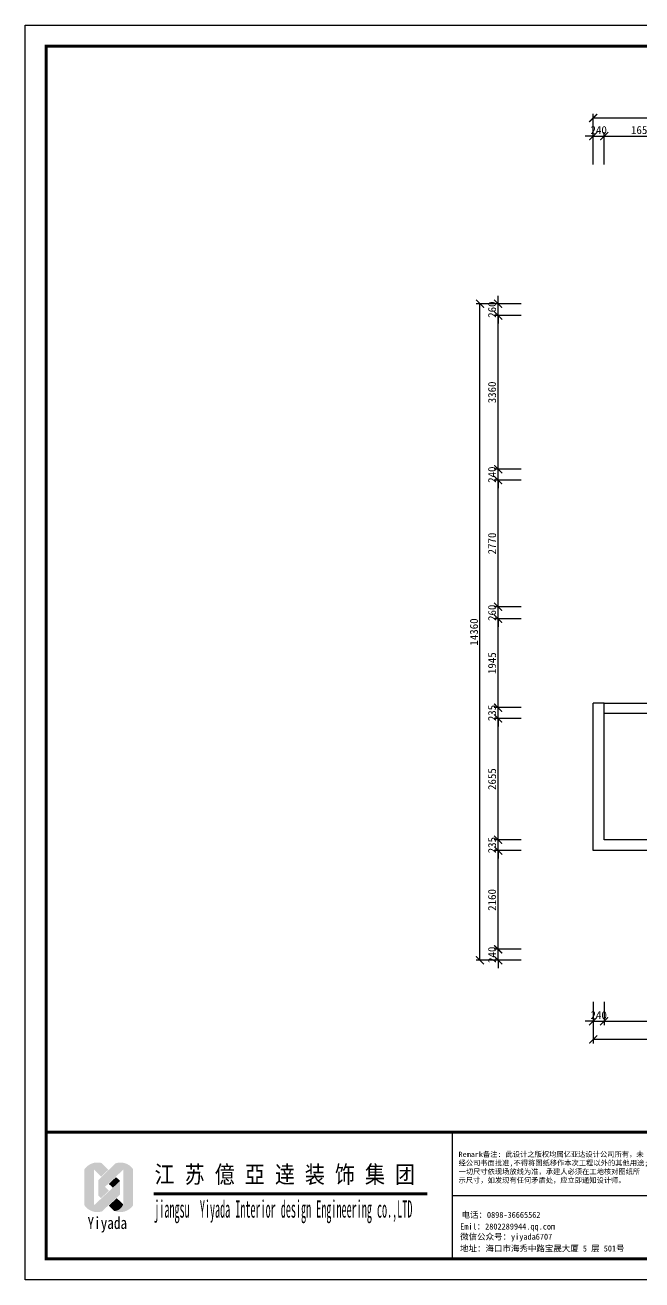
# Model space of a CAD drawing. Header units: millimetres. Extents: x -1705246 to 222838, y -3231245 to 126310.
# Drawn here: x 15707 to 29206, y -10165 to 17278 of the extents above; entities that cross this region are included whole.
import ezdxf

# ---------------------------------------------------------------- set-up
doc = ezdxf.new("R2010")
doc.units = ezdxf.units.MM
doc.header["$PDMODE"] = 35
for name, color, linetype in [('0-01图框模板说明', 2, 'Continuous'), ('0-02图框细线', 136, 'Continuous'), ('06其他', 8, 'Continuous'), ('TK', 1, 'Continuous')]:
    doc.layers.add(name, color=color, linetype=linetype)
doc.styles.add('H1', font='')
doc.styles.get("Standard").update_dxf_attribs({"font": ''})
doc.styles.get('H1').set_extended_font_data('SimSun')
doc.styles.get('Standard').set_extended_font_data('SimSun')
doc.linetypes.add('FENCELINE1', pattern='A,6.35,-2.54,[133,ltypeshp.shx,S=2.54,R=0,X=-2.54,Y=0],-2.54,25.4', length=36.83)
doc.dimstyles.new('ISO-25', dxfattribs={"dimscale": 70, "dimtxt": 2.5, "dimasz": 2.5, "dimexe": 1.25, "dimexo": 0.625, "dimtad": 1, "dimdec": 0, "dimtxsty": 'Standard', "dimblk": 'ARCHTICK', "dimcen": 2.5, "dimclrd": 251, "dimclre": 251, "dimclrt": 3, "dimadec": 0, "dimazin": 0, "dimtfac": 1, "dimtdec": 0, "dimtix": 1, "dimtmove": 2, "dimatfit": 3, "dimfxl": 1, "dimarcsym": 0})

# ---------------------------------------------------------------- blocks, each defined once
blk = doc.blocks.new('_ArchTick')
at = {"color": 0, "linetype": 'ByBlock', "const_width": 0.15}
blk.add_lwpolyline([(-0.5, -0.5), (0.5, 0.5)], dxfattribs=at)
blk = doc.blocks.new('*D626')
at = {"color": 251, "lineweight": -2}
for p, q in [((26562, -2935), (25971, -2935)), ((26059, -2935), (26059, -2760)), ((26059, -3175), (26059, -2935)), ((26562, -3175), (25971, -3175)), ((26059, -3175), (26059, -3350))]:
    blk.add_line(p, q, dxfattribs=at)
at = {"layer": 'Defpoints', "color": 0}
for p in [(26059, -2935), (26606, -2935), (26606, -3175)]:
    blk.add_point(p, dxfattribs=at)
at = {"color": 251, "lineweight": -2, "xscale": 175, "yscale": 175, "zscale": 175}
for p, rotation in [((26059, -2935), 270), ((26059, -3175), 90)]:
    blk.add_blockref('_ArchTick', p, dxfattribs=dict(at, rotation=rotation))
at = {"color": 3, "insert": (25927, -3055), "char_height": 175, "attachment_point": 5, "rotation": 90}
blk.add_mtext('240', dxfattribs=at)
blk = doc.blocks.new('*D627')
at = {"color": 251, "lineweight": -2}
for p, q in [((26562, -775), (25971, -775)), ((26059, -2935), (26059, -775)), ((26562, -2935), (25971, -2935))]:
    blk.add_line(p, q, dxfattribs=at)
at = {"layer": 'Defpoints', "color": 0}
for p in [(26059, -775), (26606, -775), (26606, -2935)]:
    blk.add_point(p, dxfattribs=at)
at = {"color": 251, "lineweight": -2, "xscale": 175, "yscale": 175, "zscale": 175}
for p, rotation in [((26059, -775), 90), ((26059, -2935), 270)]:
    blk.add_blockref('_ArchTick', p, dxfattribs=dict(at, rotation=rotation))
at = {"color": 3, "insert": (25927, -1855), "char_height": 175, "attachment_point": 5, "rotation": 90}
blk.add_mtext('2160', dxfattribs=at)
blk = doc.blocks.new('*D628')
at = {"color": 251, "lineweight": -2}
for p, q in [((26562, -540), (25971, -540)), ((26059, -540), (26059, -365)), ((26059, -775), (26059, -540)), ((26562, -775), (25971, -775)), ((26059, -775), (26059, -950))]:
    blk.add_line(p, q, dxfattribs=at)
at = {"layer": 'Defpoints', "color": 0}
for p in [(26059, -540), (26606, -540), (26606, -775)]:
    blk.add_point(p, dxfattribs=at)
at = {"color": 251, "lineweight": -2, "xscale": 175, "yscale": 175, "zscale": 175}
for p, rotation in [((26059, -540), 270), ((26059, -775), 90)]:
    blk.add_blockref('_ArchTick', p, dxfattribs=dict(at, rotation=rotation))
at = {"color": 3, "insert": (25927, -657), "char_height": 175, "attachment_point": 5, "rotation": 90}
blk.add_mtext('235', dxfattribs=at)
blk = doc.blocks.new('*D629')
at = {"color": 251, "lineweight": -2}
for p, q in [((26562, 2115), (25971, 2115)), ((26059, -540), (26059, 2115)), ((26562, -540), (25971, -540))]:
    blk.add_line(p, q, dxfattribs=at)
at = {"layer": 'Defpoints', "color": 0}
for p in [(26059, 2115), (26606, 2115), (26606, -540)]:
    blk.add_point(p, dxfattribs=at)
at = {"color": 251, "lineweight": -2, "xscale": 175, "yscale": 175, "zscale": 175}
for p, rotation in [((26059, 2115), 90), ((26059, -540), 270)]:
    blk.add_blockref('_ArchTick', p, dxfattribs=dict(at, rotation=rotation))
at = {"color": 3, "insert": (25927, 788), "char_height": 175, "attachment_point": 5, "rotation": 90}
blk.add_mtext('2655', dxfattribs=at)
blk = doc.blocks.new('*D630')
at = {"color": 251, "lineweight": -2}
for p, q in [((26059, 2350), (26059, 2525)), ((26562, 2350), (25971, 2350)), ((26059, 2115), (26059, 2350)), ((26562, 2115), (25971, 2115)), ((26059, 2115), (26059, 1940))]:
    blk.add_line(p, q, dxfattribs=at)
at = {"layer": 'Defpoints', "color": 0}
for p in [(26059, 2350), (26606, 2350), (26606, 2115)]:
    blk.add_point(p, dxfattribs=at)
at = {"color": 251, "lineweight": -2, "xscale": 175, "yscale": 175, "zscale": 175}
for p, rotation in [((26059, 2350), 270), ((26059, 2115), 90)]:
    blk.add_blockref('_ArchTick', p, dxfattribs=dict(at, rotation=rotation))
at = {"color": 3, "insert": (25927, 2233), "char_height": 175, "attachment_point": 5, "rotation": 90}
blk.add_mtext('235', dxfattribs=at)
blk = doc.blocks.new('*D631')
at = {"color": 251, "lineweight": -2}
for p, q in [((26562, 4295), (25971, 4295)), ((26059, 2350), (26059, 4295)), ((26562, 2350), (25971, 2350))]:
    blk.add_line(p, q, dxfattribs=at)
at = {"layer": 'Defpoints', "color": 0}
for p in [(26059, 4295), (26606, 4295), (26606, 2350)]:
    blk.add_point(p, dxfattribs=at)
at = {"color": 251, "lineweight": -2, "xscale": 175, "yscale": 175, "zscale": 175}
for p, rotation in [((26059, 4295), 90), ((26059, 2350), 270)]:
    blk.add_blockref('_ArchTick', p, dxfattribs=dict(at, rotation=rotation))
at = {"color": 3, "insert": (25927, 3323), "char_height": 175, "attachment_point": 5, "rotation": 90}
blk.add_mtext('1945', dxfattribs=at)
blk = doc.blocks.new('*D632')
at = {"color": 251, "lineweight": -2}
for p, q in [((26059, 4555), (26059, 4730)), ((26562, 4555), (25971, 4555)), ((26059, 4295), (26059, 4555)), ((26562, 4295), (25971, 4295)), ((26059, 4295), (26059, 4120))]:
    blk.add_line(p, q, dxfattribs=at)
at = {"layer": 'Defpoints', "color": 0}
for p in [(26059, 4555), (26606, 4555), (26606, 4295)]:
    blk.add_point(p, dxfattribs=at)
at = {"color": 251, "lineweight": -2, "xscale": 175, "yscale": 175, "zscale": 175}
for p, rotation in [((26059, 4555), 270), ((26059, 4295), 90)]:
    blk.add_blockref('_ArchTick', p, dxfattribs=dict(at, rotation=rotation))
at = {"color": 3, "insert": (25927, 4425), "char_height": 175, "attachment_point": 5, "rotation": 90}
blk.add_mtext('260', dxfattribs=at)
blk = doc.blocks.new('*D633')
at = {"color": 251, "lineweight": -2}
for p, q in [((26562, 7325), (25971, 7325)), ((26059, 4555), (26059, 7325)), ((26562, 4555), (25971, 4555))]:
    blk.add_line(p, q, dxfattribs=at)
at = {"layer": 'Defpoints', "color": 0}
for p in [(26059, 7325), (26606, 7325), (26606, 4555)]:
    blk.add_point(p, dxfattribs=at)
at = {"color": 251, "lineweight": -2, "xscale": 175, "yscale": 175, "zscale": 175}
for p, rotation in [((26059, 7325), 90), ((26059, 4555), 270)]:
    blk.add_blockref('_ArchTick', p, dxfattribs=dict(at, rotation=rotation))
at = {"color": 3, "insert": (25927, 5940), "char_height": 175, "attachment_point": 5, "rotation": 90}
blk.add_mtext('2770', dxfattribs=at)
blk = doc.blocks.new('*D634')
at = {"color": 251, "lineweight": -2}
for p, q in [((26059, 7565), (26059, 7740)), ((26562, 7565), (25971, 7565)), ((26059, 7325), (26059, 7565)), ((26562, 7325), (25971, 7325)), ((26059, 7325), (26059, 7150))]:
    blk.add_line(p, q, dxfattribs=at)
at = {"layer": 'Defpoints', "color": 0}
for p in [(26059, 7565), (26606, 7565), (26606, 7325)]:
    blk.add_point(p, dxfattribs=at)
at = {"color": 251, "lineweight": -2, "xscale": 175, "yscale": 175, "zscale": 175}
for p, rotation in [((26059, 7565), 270), ((26059, 7325), 90)]:
    blk.add_blockref('_ArchTick', p, dxfattribs=dict(at, rotation=rotation))
at = {"color": 3, "insert": (25927, 7445), "char_height": 175, "attachment_point": 5, "rotation": 90}
blk.add_mtext('240', dxfattribs=at)
blk = doc.blocks.new('*D635')
at = {"color": 251, "lineweight": -2}
for p, q in [((26562, 10925), (25971, 10925)), ((26059, 7565), (26059, 10925)), ((26562, 7565), (25971, 7565))]:
    blk.add_line(p, q, dxfattribs=at)
at = {"layer": 'Defpoints', "color": 0}
for p in [(26059, 10925), (26606, 10925), (26606, 7565)]:
    blk.add_point(p, dxfattribs=at)
at = {"color": 251, "lineweight": -2, "xscale": 175, "yscale": 175, "zscale": 175}
for p, rotation in [((26059, 10925), 90), ((26059, 7565), 270)]:
    blk.add_blockref('_ArchTick', p, dxfattribs=dict(at, rotation=rotation))
at = {"color": 3, "insert": (25927, 9245), "char_height": 175, "attachment_point": 5, "rotation": 90}
blk.add_mtext('3360', dxfattribs=at)
blk = doc.blocks.new('*D636')
at = {"color": 251, "lineweight": -2}
for p, q in [((26059, 11185), (26059, 11360)), ((26562, 11185), (25971, 11185)), ((26059, 10925), (26059, 11185)), ((26562, 10925), (25971, 10925)), ((26059, 10925), (26059, 10750))]:
    blk.add_line(p, q, dxfattribs=at)
at = {"layer": 'Defpoints', "color": 0}
for p in [(26059, 11185), (26606, 11185), (26606, 10925)]:
    blk.add_point(p, dxfattribs=at)
at = {"color": 251, "lineweight": -2, "xscale": 175, "yscale": 175, "zscale": 175}
for p, rotation in [((26059, 11185), 270), ((26059, 10925), 90)]:
    blk.add_blockref('_ArchTick', p, dxfattribs=dict(at, rotation=rotation))
at = {"color": 3, "insert": (25927, 11055), "char_height": 175, "attachment_point": 5, "rotation": 90}
blk.add_mtext('260', dxfattribs=at)
blk = doc.blocks.new('*D648')
at = {"color": 251, "lineweight": -2}
for p, q in [((28140, -4084), (28140, -4595)), ((28380, -4084), (28380, -4595)), ((28140, -4508), (27965, -4508)), ((28140, -4508), (28380, -4508)), ((28380, -4508), (28555, -4508))]:
    blk.add_line(p, q, dxfattribs=at)
at = {"layer": 'Defpoints', "color": 0}
for p in [(28140, -4041), (28380, -4041), (28380, -4508)]:
    blk.add_point(p, dxfattribs=at)
at = {"color": 251, "lineweight": -2, "xscale": 175, "yscale": 175, "zscale": 175}
blk.add_blockref('_ArchTick', (28140, -4508), dxfattribs=at)
at = {"color": 251, "lineweight": -2, "xscale": 175, "yscale": 175, "zscale": 175, "rotation": 180}
blk.add_blockref('_ArchTick', (28380, -4508), dxfattribs=at)
at = {"color": 3, "insert": (28260, -4376), "char_height": 175, "attachment_point": 5}
blk.add_mtext('240', dxfattribs=at)
blk = doc.blocks.new('*D649')
at = {"color": 251, "lineweight": -2}
for p, q in [((28380, -4084), (28380, -4595)), ((31330, -4084), (31330, -4595)), ((28380, -4508), (31330, -4508))]:
    blk.add_line(p, q, dxfattribs=at)
at = {"layer": 'Defpoints', "color": 0}
for p in [(28380, -4041), (31330, -4041), (31330, -4508)]:
    blk.add_point(p, dxfattribs=at)
at = {"color": 251, "lineweight": -2, "xscale": 175, "yscale": 175, "zscale": 175, "rotation": 180}
blk.add_blockref('_ArchTick', (28380, -4508), dxfattribs=at)
at = {"color": 251, "lineweight": -2, "xscale": 175, "yscale": 175, "zscale": 175}
blk.add_blockref('_ArchTick', (31330, -4508), dxfattribs=at)
at = {"color": 3, "insert": (29855, -4376), "char_height": 175, "attachment_point": 5}
blk.add_mtext('2950', dxfattribs=at)
blk = doc.blocks.new('*D657')
at = {"color": 251, "lineweight": -2}
for p, q in [((28140, 14850), (27965, 14850)), ((28140, 14230), (28140, 14938)), ((28140, 14850), (28380, 14850)), ((28380, 14230), (28380, 14938)), ((28380, 14850), (28555, 14850))]:
    blk.add_line(p, q, dxfattribs=at)
at = {"layer": 'Defpoints', "color": 0}
for p in [(28380, 14850), (28140, 14186), (28380, 14186)]:
    blk.add_point(p, dxfattribs=at)
at = {"color": 251, "lineweight": -2, "xscale": 175, "yscale": 175, "zscale": 175}
blk.add_blockref('_ArchTick', (28140, 14850), dxfattribs=at)
at = {"color": 251, "lineweight": -2, "xscale": 175, "yscale": 175, "zscale": 175, "rotation": 180}
blk.add_blockref('_ArchTick', (28380, 14850), dxfattribs=at)
at = {"color": 3, "insert": (28260, 14981), "char_height": 175, "attachment_point": 5}
blk.add_mtext('240', dxfattribs=at)
blk = doc.blocks.new('*D658')
at = {"color": 251, "lineweight": -2}
for p, q in [((28380, 14230), (28380, 14938)), ((28380, 14850), (30030, 14850)), ((30030, 14230), (30030, 14938))]:
    blk.add_line(p, q, dxfattribs=at)
at = {"layer": 'Defpoints', "color": 0}
for p in [(30030, 14850), (28380, 14186), (30030, 14186)]:
    blk.add_point(p, dxfattribs=at)
at = {"color": 251, "lineweight": -2, "xscale": 175, "yscale": 175, "zscale": 175, "rotation": 180}
blk.add_blockref('_ArchTick', (28380, 14850), dxfattribs=at)
at = {"color": 251, "lineweight": -2, "xscale": 175, "yscale": 175, "zscale": 175}
blk.add_blockref('_ArchTick', (30030, 14850), dxfattribs=at)
at = {"color": 3, "insert": (29205, 14981), "char_height": 175, "attachment_point": 5}
blk.add_mtext('1650', dxfattribs=at)
blk = doc.blocks.new('*D669')
at = {"color": 251, "lineweight": -2}
for p, q in [((26015, 11185), (25575, 11185)), ((25662, -3175), (25662, 11185)), ((26015, -3175), (25575, -3175))]:
    blk.add_line(p, q, dxfattribs=at)
at = {"layer": 'Defpoints', "color": 0}
for p in [(25662, 11185), (26059, 11185), (26059, -3175)]:
    blk.add_point(p, dxfattribs=at)
at = {"color": 251, "lineweight": -2, "xscale": 175, "yscale": 175, "zscale": 175}
for p, rotation in [((25662, 11185), 90), ((25662, -3175), 270)]:
    blk.add_blockref('_ArchTick', p, dxfattribs=dict(at, rotation=rotation))
at = {"color": 3, "insert": (25531, 4005), "char_height": 175, "attachment_point": 5, "rotation": 90}
blk.add_mtext('14360', dxfattribs=at)
blk = doc.blocks.new('*D670')
at = {"color": 251, "lineweight": -2}
for p, q in [((28140, 14894), (28140, 15335)), ((28140, 15247), (40605, 15247)), ((40605, 14894), (40605, 15335))]:
    blk.add_line(p, q, dxfattribs=at)
at = {"layer": 'Defpoints', "color": 0}
for p in [(40605, 15247), (28140, 14850), (40605, 14850)]:
    blk.add_point(p, dxfattribs=at)
at = {"color": 251, "lineweight": -2, "xscale": 175, "yscale": 175, "zscale": 175, "rotation": 180}
blk.add_blockref('_ArchTick', (28140, 15247), dxfattribs=at)
at = {"color": 251, "lineweight": -2, "xscale": 175, "yscale": 175, "zscale": 175}
blk.add_blockref('_ArchTick', (40605, 15247), dxfattribs=at)
at = {"color": 3, "insert": (34372, 15378), "char_height": 175, "attachment_point": 5}
blk.add_mtext('12465', dxfattribs=at)
blk = doc.blocks.new('*D671')
at = {"color": 251, "lineweight": -2}
for p, q in [((28140, -4551), (28140, -4994)), ((40605, -4551), (40605, -4994)), ((40605, -4906), (28140, -4906))]:
    blk.add_line(p, q, dxfattribs=at)
at = {"layer": 'Defpoints', "color": 0}
for p in [(28140, -4508), (40605, -4508), (28140, -4906)]:
    blk.add_point(p, dxfattribs=at)
at = {"color": 251, "lineweight": -2, "xscale": 175, "yscale": 175, "zscale": 175, "rotation": 180}
blk.add_blockref('_ArchTick', (28140, -4906), dxfattribs=at)
at = {"color": 251, "lineweight": -2, "xscale": 175, "yscale": 175, "zscale": 175}
blk.add_blockref('_ArchTick', (40605, -4906), dxfattribs=at)
at = {"color": 3, "insert": (34372, -4775), "char_height": 175, "attachment_point": 5}
blk.add_mtext('12465', dxfattribs=at)

msp = doc.modelspace()

# ---------------------------------------------------------------- hatches: boundary and pattern name
at = {"layer": '06其他', "linetype": 'ByBlock'}
h = msp.add_hatch(color=7, dxfattribs=at)
h.set_gradient(color1=(255, 241, 220), color2=(255, 110, 0), rotation=45, tint=1, name='HEMISPHERICAL')
h.paths.add_polyline_path([(17006.4, -7745.3), (17006.4, -7755.5, -0.16489), (17217.2, -7755.5), (17373.2, -7905.4), (17528.7, -7754.9), (17375.4, -7607.7, 0.3131734)])
h = msp.add_hatch(color=16, dxfattribs=at)
h.set_gradient(color1=(127, 0, 0), color2=(204, 0, 0), rotation=135, tint=1, name='INVHEMISPHERICAL')
h.paths.add_polyline_path([(17309.4, -7980.8), (17457.6, -8128.9), (17854.4, -7754.5, -0.3370418), (18066.8, -7738.6, 0.3337101), (17684.4, -7617.6)])
h = msp.add_hatch(color=20, dxfattribs=at)
h.set_gradient(color1=(255, 63, 0), color2=(253, 236, 196), tint=1, name='HEMISPHERICAL')
h.paths.add_polyline_path([(17006.4, -8534.2, 0.3225612), (17386.8, -8668.7, -0.1677561), (17217.2, -8530.7), (17217.2, -7755.5, 0.16489), (17006.4, -7755.5)])
h = msp.add_hatch(color=11, dxfattribs=at)
h.set_gradient(color1=(254, 140, 88), color2=(97, 0, 2), rotation=45, tint=1, name='HEMISPHERICAL')
h.paths.add_polyline_path([(17539.5, -8065), (17626.9, -8148.9), (17785.4, -8001.3), (17696.9, -7916.4)])
h = msp.add_hatch(color=1, dxfattribs=at)
h.set_gradient(color1=(255, 0, 0), color2=(255, 127, 0), tint=1, name='INVHEMISPHERICAL')
h.paths.add_polyline_path([(18066.8, -7738.6, 0.3396012), (17853.2, -7755.6), (17853.2, -8512.3, -0.3188086), (17659.2, -8657.6, 0.3432185), (18066.8, -8540.7)])
h = msp.add_hatch(color=20, dxfattribs=at)
h.set_gradient(color1=(255, 63, 0), color2=(253, 236, 196), rotation=45, tint=1)
h.paths.add_polyline_path([(17217.2, -8530.7, 0.1677561), (17386.8, -8668.7), (17785.4, -8297.3), (17785.4, -8001.3)])
h = msp.add_hatch(color=18, dxfattribs=at)
h.set_gradient(color1=(76, 0, 0), color2=(127, 0, 0), rotation=45, tint=1, name='CURVED')
h.paths.add_polyline_path([(17309.4, -7980.8), (17309.4, -8319.5), (17368.4, -8376.5), (17542.8, -8214)])
h = msp.add_hatch(color=16, dxfattribs=at)
h.set_gradient(color1=(127, 0, 0), color2=(204, 0, 0), rotation=45, tint=1, name='CURVED')
h.paths.add_polyline_path([(17853.2, -8512.3), (17713.2, -8377.8), (17538.3, -8540.8), (17659.2, -8657.6, 0.3188086)])

# ---------------------------------------------------------------- linework, layer by layer
for p, q in [((28139.6, -775), (28139.6, 2450)), ((28379.6, 2450), (28139.6, 2450)), ((28379.6, 2230), (28379.6, 2450)), ((28379.6, -540), (28379.6, 2230)), ((28379.6, 2230), (29939.6, 2230)), ((31329.6, -540), (28379.6, -540)), ((35659.6, -775), (28139.6, -775))]:
    msp.add_line(p, q)
at = {"color": 1, "linetype": 'FENCELINE1', "ltscale": 10}
msp.add_line((28379.6, 2450), (29939.6, 2450), dxfattribs=at)
at = {"layer": '0-01图框模板说明', "color": 2, "const_width": 66.9}
msp.add_lwpolyline([(54052.6, 16815.6), (54052.6, -9703.2), (16168.6, -9703.2), (16168.6, 16815.6)], close=True, dxfattribs=at)
msp.add_lwpolyline([(54052.6, -6931.2), (16163.4, -6931.2)], dxfattribs=at)
at = {"layer": '0-02图框细线'}
for p, q in [((25063.4, -9703.2), (25063.4, -6931.2)), ((25063.4, -8317.2), (54052.6, -8317.2))]:
    msp.add_line(p, q, dxfattribs=at)
msp.add_lwpolyline([(54514.6, 17277.6), (54514.6, -10165.2), (15706.6, -10165.2), (15706.6, 17277.6)], close=True, dxfattribs=at)
at = {"layer": '0-02图框细线', "ltscale": 0.2, "const_width": 61.5}
msp.add_lwpolyline([(18519.4, -8283.9), (24510.2, -8283.9)], dxfattribs=at)

# ---------------------------------------------------------------- texts
at = {"layer": '0-02图框细线'}
for s, insert, char_height, attachment_point in [('{\\fSimHei|b0|i0|c134|p2;Remark备注: 此设计之版权均属亿亚达设计公司所有，未\\P经公司书面批准,不得将图纸移作本次工程以外的其他用途;\\P一切尺寸依现场放线为准，承建人必须在工地核对图纸所\\P示尺寸，如发现有任何矛盾处，应立即通知设计师。}', (25192.6, -8059.6), 113.584, 7), ('{\\fSimSun|b0|i0|c134|p2;电话：0898-36665562  }', (25257.6, -8749.6), 132.515, 4), ('{\\fSimSun|b0|i0|c134|p2;Emil：2802289944.qq.com}', (25227.9, -9016.4), 132.515, 4), ('{\\fSimSun|b0|i0|c134|p2;微信公众号：yiyada6707}', (25227.9, -9239.7), 132.515, 4), ('{\\fSimSun|b0|i0|c134|p2;地址：海口市海秀中路宝晟大厦 5 层 501号}', (25226.3, -9485.7), 132.515, 4)]:
    msp.add_mtext(s, dxfattribs=dict(at, insert=insert, char_height=char_height, attachment_point=attachment_point))
at = {"layer": 'TK', "color": 150, "style": 'H1'}
for s, height, width, p in [('江 苏 億 亞 逹 装 饰 集 团', 378.615, 0.85, (18540, -8046.4)), ('jiangsu  Yiyada Interior design Engineering co.,LTD', 378.615, 0.43, (18534, -8803.4)), ('Yiyada ', 265.03, 0.8, (17072.6, -9051.8))]:
    msp.add_text(s, height=height, dxfattribs=dict(at, width=width)).set_placement(p)

# ---------------------------------------------------------------- dimensions: what is measured, and where the dimension line sits
at = {"color": 0}
for base, p1, p2, picture, middle in [((40604.6, 15247), (28139.6, 14850.1), (40604.6, 14850.1), '*D670', (34372.1, 15378.3)), ((28139.6, -4906.4), (40604.6, -4507.7), (28139.6, -4507.7), '*D671', (34372.1, -4775.2))]:
    dim = msp.add_linear_dim(base=base, p1=p1, p2=p2, dimstyle='ISO-25', dxfattribs=at)
    dim.commit()
    dim.dimension.update_dxf_attribs({"geometry": picture, "text_midpoint": middle})
for base, p1, p2, picture, middle in [((28379.6, 14850.1), (28139.6, 14186.2), (28379.6, 14186.2), '*D657', (28259.6, 14981.3)), ((30029.6, 14850.1), (28379.6, 14186.2), (30029.6, 14186.2), '*D658', (29204.6, 14981.3)), ((28379.6, -4507.7), (28139.6, -4040.6), (28379.6, -4040.6), '*D648', (28259.6, -4376.4)), ((31329.6, -4507.7), (28379.6, -4040.6), (31329.6, -4040.6), '*D649', (29854.6, -4376.4))]:
    dim = msp.add_linear_dim(base=base, p1=p1, p2=p2, dimstyle='ISO-25')
    dim.commit()
    dim.dimension.update_dxf_attribs({"geometry": picture, "text_midpoint": middle})
dim = msp.add_linear_dim(base=(25662, 11185), p1=(26058.6, -3175), p2=(26058.6, 11185), angle=90, dimstyle='ISO-25', dxfattribs=at)
dim.commit()
dim.dimension.update_dxf_attribs({"geometry": '*D669', "text_midpoint": (25530.8, 4005)})
for base, p1, p2, picture, middle in [((26058.6, 11185), (26605.6, 10925), (26605.6, 11185), '*D636', (25927.3, 11055)), ((26058.6, 10925), (26605.6, 7565), (26605.6, 10925), '*D635', (25927.3, 9245)), ((26058.6, 7565), (26605.6, 7325), (26605.6, 7565), '*D634', (25927.3, 7445)), ((26058.6, 7325), (26605.6, 4555), (26605.6, 7325), '*D633', (25927.3, 5940)), ((26058.6, 4555), (26605.6, 4295), (26605.6, 4555), '*D632', (25927.3, 4425)), ((26058.6, 4295), (26605.6, 2350), (26605.6, 4295), '*D631', (25927.3, 3322.5)), ((26058.6, 2350), (26605.6, 2115), (26605.6, 2350), '*D630', (25927.3, 2232.5)), ((26058.6, 2115), (26605.6, -540), (26605.6, 2115), '*D629', (25927.3, 787.5)), ((26058.6, -540), (26605.6, -775), (26605.6, -540), '*D628', (25927.3, -657.5)), ((26058.6, -775), (26605.6, -2935), (26605.6, -775), '*D627', (25927.3, -1855)), ((26058.6, -2935), (26605.6, -3175), (26605.6, -2935), '*D626', (25927.3, -3055))]:
    dim = msp.add_linear_dim(base=base, p1=p1, p2=p2, angle=270, dimstyle='ISO-25')
    dim.commit()
    dim.dimension.update_dxf_attribs({"geometry": picture, "text_midpoint": middle})

doc.saveas('drawing.dxf')
